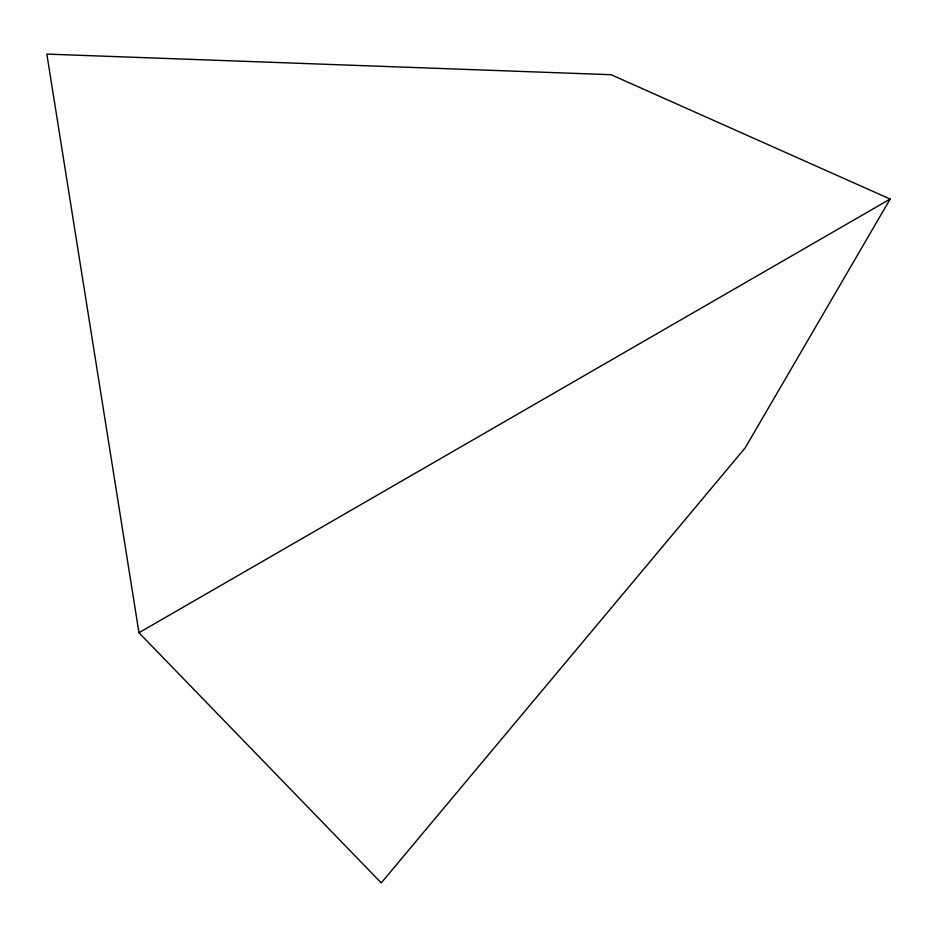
<?xml version="1.0" encoding="UTF-8"?>
<svg xmlns="http://www.w3.org/2000/svg" width="937" height="937" viewBox="0 0 937 937"><rect width="100%" height="100%" fill="white"/><g stroke="black" fill="none" stroke-linecap="round" stroke-linejoin="round"><path stroke-width="1.41" d="M890.15 199.054L745.266 447.745L381.265 882.9L138.969 632.733L46.85 54.1L611.088 74.714L890.15 199.054L138.969 632.733"/></g></svg>
